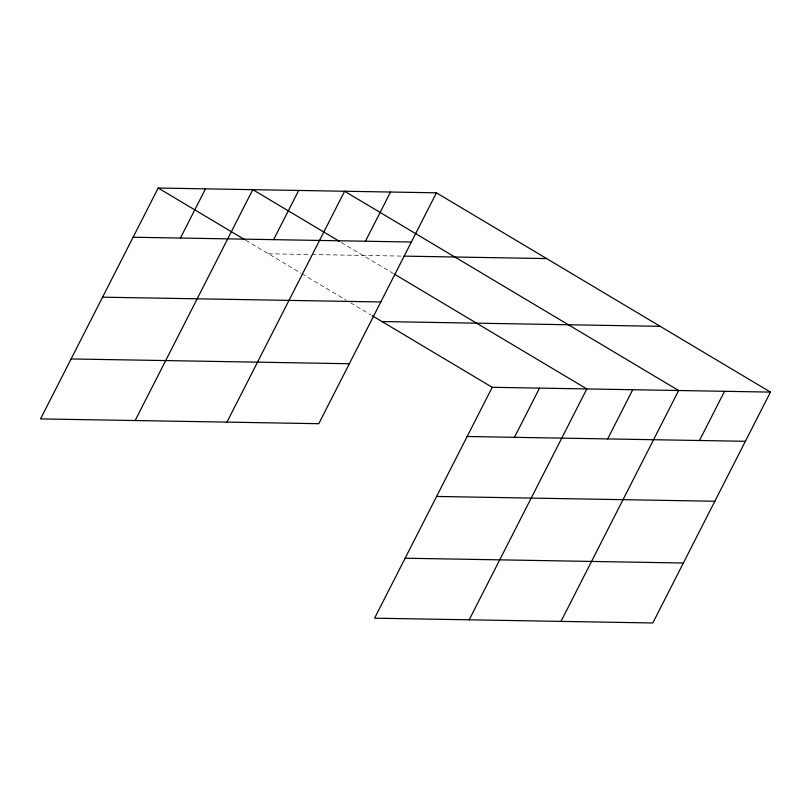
<?xml version="1.0" encoding="UTF-8"?>
<svg xmlns="http://www.w3.org/2000/svg" width="811" height="811" viewBox="0 0 811 811"><rect width="100%" height="100%" fill="white"/><g stroke="black" fill="none" stroke-linecap="round" stroke-linejoin="round"><path stroke-width="0.61" stroke-dasharray="4.05 3.04" d="M268.411 253.792L310.735 254.522M311.982 254.542L402.722 256.104M341.401 242.53L393.294 273.489M245.723 240.249L300.861 273.145M301.945 273.794L346.287 300.252M350.616 302.827L371.164 315.094"/><path stroke-width="1.22" d="M436.419 192.825L158.186 188.03L40.55 418.902L318.784 423.697L436.419 192.825L770.45 392.098L652.814 622.97L374.581 618.175L492.216 387.303L770.45 392.098M180.417 238.039L205.487 188.841M135.153 420.524L252.789 189.652L339.241 241.232M273.631 239.64L298.691 190.453M226.968 422.105L344.604 191.244L678.635 390.517L560.999 621.388M365.447 241.232L390.517 192.035M514.448 437.322L539.508 388.124M469.184 619.807L586.809 388.935L394.379 274.138M607.652 438.923L632.722 389.726M699.477 440.505L724.537 391.307M133.116 237.228L411.359 242.023M403.959 256.124L546.655 258.587M102.571 297.171L380.805 301.966M381.981 321.541L660.225 326.336M71.094 358.949L349.338 363.744M467.146 436.5L745.38 441.296M436.602 496.454L714.836 501.249M405.125 558.221L683.359 563.016M158.186 188.03L244.638 239.61M372.249 315.743L492.216 387.303"/></g></svg>
